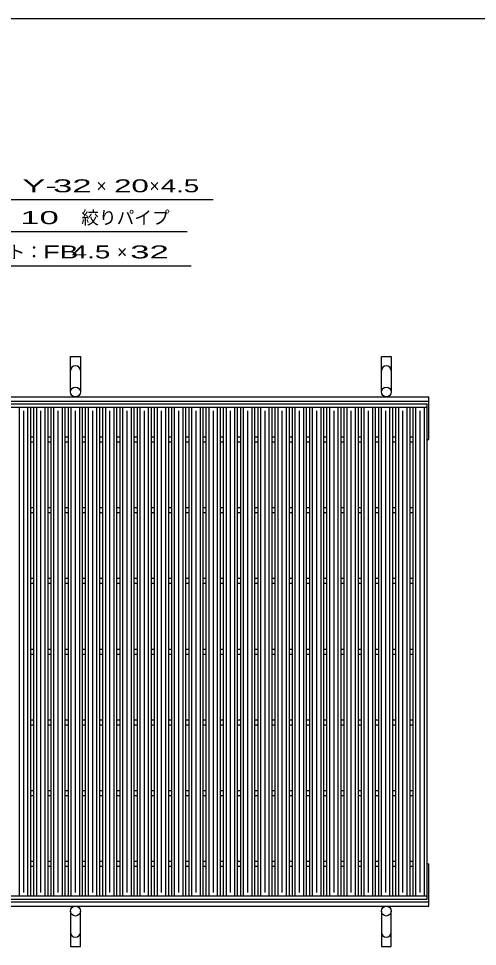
# Model space of a CAD drawing. Units: millimetres, scale not verified. Extents: x -1820 to 1731, y -1282 to 1054.
# Drawn here: x -1002 to -352, y -258 to 1054 of the extents above; entities that cross this region are included whole.
import ezdxf
from ezdxf.enums import TextEntityAlignment as Align

# ---------------------------------------------------------------- set-up
doc = ezdxf.new("R2010")
doc.units = ezdxf.units.MM
doc.header["$LTSCALE"] = 10
for name, color, linetype, lineweight in [('0_2', 150, 'Continuous', 25), ('16', 3, 'Continuous', 25), ('19', 6, 'Continuous', 25), ('22', 2, 'Continuous', 25)]:
    doc.layers.add(name, color=color, linetype=linetype, lineweight=lineweight)
doc.styles.add('ベクトル', font='')
doc.styles.get('ベクトル').set_extended_font_data('ベクトル')

msp = doc.modelspace()

# ---------------------------------------------------------------- linework, layer by layer
at = {"layer": '0_2'}
msp.add_line((-1729, 1053.5), (1731, 1053.5), dxfattribs=at)
at = {"layer": '16'}
for p, q in [((-1419, 508.5), (-423, 508.5)), ((-1419, 504), (-423, 504)), ((-1004.2, 504), (-984.2, 504)), ((-1000.2, -187), (-1000.2, 504)), ((-994.2, -182), (-994.2, 499)), ((-988.2, -187), (-988.2, 504)), ((-984.2, -187), (-984.2, 504)), ((-979.8, -187), (-979.8, 504)), ((-979.8, 504), (-959.8, 504)), ((-975.8, -187), (-975.8, 504)), ((-969.8, -182), (-969.8, 499)), ((-963.8, -187), (-963.8, 504)), ((-959.8, -187), (-959.8, 504)), ((-955.4, -187), (-955.4, 504)), ((-955.4, 504), (-935.4, 504)), ((-951.4, -187), (-951.4, 504)), ((-945.4, -182), (-945.4, 499)), ((-939.4, -187), (-939.4, 504)), ((-935.4, -187), (-935.4, 504)), ((-931, -187), (-931, 504)), ((-931, 504), (-911, 504)), ((-927, -187), (-927, 504)), ((-921, -182), (-921, 499)), ((-915, -187), (-915, 504)), ((-911, -187), (-911, 504)), ((-906.6, -187), (-906.6, 504)), ((-906.6, 504), (-886.6, 504)), ((-902.6, -187), (-902.6, 504)), ((-896.6, -182), (-896.6, 499)), ((-890.6, -187), (-890.6, 504)), ((-886.6, -187), (-886.6, 504)), ((-882.2, -187), (-882.2, 504)), ((-882.2, 504), (-862.2, 504)), ((-878.2, -187), (-878.2, 504)), ((-872.2, -182), (-872.2, 499)), ((-866.2, -187), (-866.2, 504)), ((-862.2, -187), (-862.2, 504)), ((-857.8, -187), (-857.8, 504)), ((-857.8, 504), (-837.8, 504)), ((-853.8, -187), (-853.8, 504)), ((-847.8, -182), (-847.8, 499)), ((-841.8, -187), (-841.8, 504)), ((-837.8, -187), (-837.8, 504)), ((-833.4, -187), (-833.4, 504)), ((-833.4, 504), (-813.4, 504)), ((-829.4, -187), (-829.4, 504)), ((-823.4, -182), (-823.4, 499)), ((-817.4, -187), (-817.4, 504)), ((-813.4, -187), (-813.4, 504)), ((-809, -187), (-809, 504)), ((-809, 504), (-789, 504)), ((-805, -187), (-805, 504)), ((-799, -182), (-799, 499)), ((-793, -187), (-793, 504)), ((-789, -187), (-789, 504)), ((-784.6, -187), (-784.6, 504)), ((-784.6, 504), (-764.6, 504)), ((-780.6, -187), (-780.6, 504)), ((-774.6, -182), (-774.6, 499)), ((-768.6, -187), (-768.6, 504)), ((-764.6, -187), (-764.6, 504)), ((-760.2, -187), (-760.2, 504)), ((-760.2, 504), (-740.2, 504)), ((-756.2, -187), (-756.2, 504)), ((-750.2, -182), (-750.2, 499)), ((-744.2, -187), (-744.2, 504)), ((-740.2, -187), (-740.2, 504)), ((-735.8, -187), (-735.8, 504)), ((-735.8, 504), (-715.8, 504)), ((-731.8, -187), (-731.8, 504)), ((-725.8, -182), (-725.8, 499)), ((-719.8, -187), (-719.8, 504)), ((-715.8, -187), (-715.8, 504)), ((-711.4, -187), (-711.4, 504)), ((-711.4, 504), (-691.4, 504)), ((-707.4, -187), (-707.4, 504)), ((-701.4, -182), (-701.4, 499)), ((-695.4, -187), (-695.4, 504)), ((-691.4, -187), (-691.4, 504)), ((-687, -187), (-687, 504)), ((-687, 504), (-667, 504)), ((-683, -187), (-683, 504)), ((-677, -182), (-677, 499)), ((-671, -187), (-671, 504)), ((-667, -187), (-667, 504)), ((-662.6, -187), (-662.6, 504)), ((-662.6, 504), (-642.6, 504)), ((-658.6, -187), (-658.6, 504)), ((-652.6, -182), (-652.6, 499)), ((-646.6, -187), (-646.6, 504)), ((-642.6, -187), (-642.6, 504)), ((-638.2, -187), (-638.2, 504)), ((-638.2, 504), (-618.2, 504)), ((-634.2, -187), (-634.2, 504)), ((-628.2, -182), (-628.2, 499)), ((-622.2, -187), (-622.2, 504)), ((-618.2, -187), (-618.2, 504)), ((-613.8, -187), (-613.8, 504)), ((-613.8, 504), (-593.8, 504)), ((-609.8, -187), (-609.8, 504)), ((-603.8, -182), (-603.8, 499)), ((-597.8, -187), (-597.8, 504)), ((-593.8, -187), (-593.8, 504)), ((-589.4, -187), (-589.4, 504)), ((-589.4, 504), (-569.4, 504)), ((-585.4, -187), (-585.4, 504)), ((-579.4, -182), (-579.4, 499)), ((-573.4, -187), (-573.4, 504)), ((-569.4, -187), (-569.4, 504)), ((-565, -187), (-565, 504)), ((-565, 504), (-545, 504)), ((-561, -187), (-561, 504)), ((-555, -182), (-555, 499)), ((-549, -187), (-549, 504)), ((-545, -187), (-545, 504)), ((-540.6, -187), (-540.6, 504)), ((-540.6, 504), (-520.6, 504)), ((-536.6, -187), (-536.6, 504)), ((-530.6, -182), (-530.6, 499)), ((-524.6, -187), (-524.6, 504)), ((-520.6, -187), (-520.6, 504)), ((-516.2, -187), (-516.2, 504)), ((-516.2, 504), (-496.2, 504)), ((-512.2, -187), (-512.2, 504)), ((-506.2, -182), (-506.2, 499)), ((-500.2, -187), (-500.2, 504)), ((-496.2, -187), (-496.2, 504)), ((-491.8, -187), (-491.8, 504)), ((-491.8, 504), (-471.8, 504)), ((-487.8, -187), (-487.8, 504)), ((-481.8, -182), (-481.8, 499)), ((-475.8, -187), (-475.8, 504)), ((-471.8, -187), (-471.8, 504)), ((-467.4, -187), (-467.4, 504)), ((-467.4, 504), (-447.4, 504)), ((-463.4, -187), (-463.4, 504)), ((-457.4, -182), (-457.4, 499)), ((-451.4, -187), (-451.4, 504)), ((-447.4, -187), (-447.4, 504)), ((-443, -187), (-443, 504)), ((-443, 504), (-423, 504)), ((-439, -187), (-439, 504)), ((-433, -182), (-433, 499)), ((-427, -187), (-427, 504)), ((-423, 504), (-423, 508.5)), ((-423, -187), (-423, 504)), ((-984.2, 462), (-979.8, 462)), ((-959.8, 462), (-955.4, 462)), ((-935.4, 462), (-931, 462)), ((-911, 462), (-906.6, 462)), ((-886.6, 462), (-882.2, 462)), ((-862.2, 462), (-857.8, 462)), ((-837.8, 462), (-833.4, 462)), ((-813.4, 462), (-809, 462)), ((-789, 462), (-784.6, 462)), ((-764.6, 462), (-760.2, 462)), ((-740.2, 462), (-735.8, 462)), ((-715.8, 462), (-711.4, 462)), ((-691.4, 462), (-687, 462)), ((-667, 462), (-662.6, 462)), ((-642.6, 462), (-638.2, 462)), ((-618.2, 462), (-613.8, 462)), ((-593.8, 462), (-589.4, 462)), ((-569.4, 462), (-565, 462)), ((-545, 462), (-540.6, 462)), ((-520.6, 462), (-516.2, 462)), ((-496.2, 462), (-491.8, 462)), ((-471.8, 462), (-467.4, 462)), ((-447.4, 462), (-443, 462)), ((-984.2, 455), (-979.8, 455)), ((-959.8, 455), (-955.4, 455)), ((-935.4, 455), (-931, 455)), ((-911, 455), (-906.6, 455)), ((-886.6, 455), (-882.2, 455)), ((-862.2, 455), (-857.8, 455)), ((-837.8, 455), (-833.4, 455)), ((-813.4, 455), (-809, 455)), ((-789, 455), (-784.6, 455)), ((-764.6, 455), (-760.2, 455)), ((-740.2, 455), (-735.8, 455)), ((-715.8, 455), (-711.4, 455)), ((-691.4, 455), (-687, 455)), ((-667, 455), (-662.6, 455)), ((-642.6, 455), (-638.2, 455)), ((-618.2, 455), (-613.8, 455)), ((-593.8, 455), (-589.4, 455)), ((-569.4, 455), (-565, 455)), ((-545, 455), (-540.6, 455)), ((-520.6, 455), (-516.2, 455)), ((-496.2, 455), (-491.8, 455)), ((-471.8, 455), (-467.4, 455)), ((-447.4, 455), (-443, 455)), ((-984.2, 362), (-979.8, 362)), ((-984.2, 355), (-979.8, 355)), ((-959.8, 362), (-955.4, 362)), ((-959.8, 355), (-955.4, 355)), ((-935.4, 362), (-931, 362)), ((-935.4, 355), (-931, 355)), ((-911, 362), (-906.6, 362)), ((-911, 355), (-906.6, 355)), ((-886.6, 362), (-882.2, 362)), ((-886.6, 355), (-882.2, 355)), ((-862.2, 362), (-857.8, 362)), ((-862.2, 355), (-857.8, 355)), ((-837.8, 362), (-833.4, 362)), ((-837.8, 355), (-833.4, 355)), ((-813.4, 362), (-809, 362)), ((-813.4, 355), (-809, 355)), ((-789, 362), (-784.6, 362)), ((-789, 355), (-784.6, 355)), ((-764.6, 362), (-760.2, 362)), ((-764.6, 355), (-760.2, 355)), ((-740.2, 362), (-735.8, 362)), ((-740.2, 355), (-735.8, 355)), ((-715.8, 362), (-711.4, 362)), ((-715.8, 355), (-711.4, 355)), ((-691.4, 362), (-687, 362)), ((-691.4, 355), (-687, 355)), ((-667, 362), (-662.6, 362)), ((-667, 355), (-662.6, 355)), ((-642.6, 362), (-638.2, 362)), ((-642.6, 355), (-638.2, 355)), ((-618.2, 362), (-613.8, 362)), ((-618.2, 355), (-613.8, 355)), ((-593.8, 362), (-589.4, 362)), ((-593.8, 355), (-589.4, 355)), ((-569.4, 362), (-565, 362)), ((-569.4, 355), (-565, 355)), ((-545, 362), (-540.6, 362)), ((-545, 355), (-540.6, 355)), ((-520.6, 362), (-516.2, 362)), ((-520.6, 355), (-516.2, 355)), ((-496.2, 362), (-491.8, 362)), ((-496.2, 355), (-491.8, 355)), ((-471.8, 362), (-467.4, 362)), ((-471.8, 355), (-467.4, 355)), ((-447.4, 362), (-443, 362)), ((-447.4, 355), (-443, 355)), ((-984.2, 262), (-979.8, 262)), ((-984.2, 255), (-979.8, 255)), ((-959.8, 262), (-955.4, 262)), ((-959.8, 255), (-955.4, 255)), ((-935.4, 262), (-931, 262)), ((-935.4, 255), (-931, 255)), ((-911, 262), (-906.6, 262)), ((-911, 255), (-906.6, 255)), ((-886.6, 262), (-882.2, 262)), ((-886.6, 255), (-882.2, 255)), ((-862.2, 262), (-857.8, 262)), ((-862.2, 255), (-857.8, 255)), ((-837.8, 262), (-833.4, 262)), ((-837.8, 255), (-833.4, 255)), ((-813.4, 262), (-809, 262)), ((-813.4, 255), (-809, 255)), ((-789, 262), (-784.6, 262)), ((-789, 255), (-784.6, 255)), ((-764.6, 262), (-760.2, 262)), ((-764.6, 255), (-760.2, 255)), ((-740.2, 262), (-735.8, 262)), ((-740.2, 255), (-735.8, 255)), ((-715.8, 262), (-711.4, 262)), ((-715.8, 255), (-711.4, 255)), ((-691.4, 262), (-687, 262)), ((-691.4, 255), (-687, 255)), ((-667, 262), (-662.6, 262)), ((-667, 255), (-662.6, 255)), ((-642.6, 262), (-638.2, 262)), ((-642.6, 255), (-638.2, 255)), ((-618.2, 262), (-613.8, 262)), ((-618.2, 255), (-613.8, 255)), ((-593.8, 262), (-589.4, 262)), ((-593.8, 255), (-589.4, 255)), ((-569.4, 262), (-565, 262)), ((-569.4, 255), (-565, 255)), ((-545, 262), (-540.6, 262)), ((-545, 255), (-540.6, 255)), ((-520.6, 262), (-516.2, 262)), ((-520.6, 255), (-516.2, 255)), ((-496.2, 262), (-491.8, 262)), ((-496.2, 255), (-491.8, 255)), ((-471.8, 262), (-467.4, 262)), ((-471.8, 255), (-467.4, 255)), ((-447.4, 262), (-443, 262)), ((-447.4, 255), (-443, 255)), ((-984.2, 162), (-979.8, 162)), ((-959.8, 162), (-955.4, 162)), ((-935.4, 162), (-931, 162)), ((-911, 162), (-906.6, 162)), ((-886.6, 162), (-882.2, 162)), ((-862.2, 162), (-857.8, 162)), ((-837.8, 162), (-833.4, 162)), ((-813.4, 162), (-809, 162)), ((-789, 162), (-784.6, 162)), ((-764.6, 162), (-760.2, 162)), ((-740.2, 162), (-735.8, 162)), ((-715.8, 162), (-711.4, 162)), ((-691.4, 162), (-687, 162)), ((-667, 162), (-662.6, 162)), ((-642.6, 162), (-638.2, 162)), ((-618.2, 162), (-613.8, 162)), ((-593.8, 162), (-589.4, 162)), ((-569.4, 162), (-565, 162)), ((-545, 162), (-540.6, 162)), ((-520.6, 162), (-516.2, 162)), ((-496.2, 162), (-491.8, 162)), ((-471.8, 162), (-467.4, 162)), ((-447.4, 162), (-443, 162)), ((-984.2, 155), (-979.8, 155)), ((-959.8, 155), (-955.4, 155)), ((-935.4, 155), (-931, 155)), ((-911, 155), (-906.6, 155)), ((-886.6, 155), (-882.2, 155)), ((-862.2, 155), (-857.8, 155)), ((-837.8, 155), (-833.4, 155)), ((-813.4, 155), (-809, 155)), ((-789, 155), (-784.6, 155)), ((-764.6, 155), (-760.2, 155)), ((-740.2, 155), (-735.8, 155)), ((-715.8, 155), (-711.4, 155)), ((-691.4, 155), (-687, 155)), ((-667, 155), (-662.6, 155)), ((-642.6, 155), (-638.2, 155)), ((-618.2, 155), (-613.8, 155)), ((-593.8, 155), (-589.4, 155)), ((-569.4, 155), (-565, 155)), ((-545, 155), (-540.6, 155)), ((-520.6, 155), (-516.2, 155)), ((-496.2, 155), (-491.8, 155)), ((-471.8, 155), (-467.4, 155)), ((-447.4, 155), (-443, 155)), ((-984.2, 62), (-979.8, 62)), ((-984.2, 55), (-979.8, 55)), ((-959.8, 62), (-955.4, 62)), ((-959.8, 55), (-955.4, 55)), ((-935.4, 62), (-931, 62)), ((-935.4, 55), (-931, 55)), ((-911, 62), (-906.6, 62)), ((-911, 55), (-906.6, 55)), ((-886.6, 62), (-882.2, 62)), ((-886.6, 55), (-882.2, 55)), ((-862.2, 62), (-857.8, 62)), ((-862.2, 55), (-857.8, 55)), ((-837.8, 62), (-833.4, 62)), ((-837.8, 55), (-833.4, 55)), ((-813.4, 62), (-809, 62)), ((-813.4, 55), (-809, 55)), ((-789, 62), (-784.6, 62)), ((-789, 55), (-784.6, 55)), ((-764.6, 62), (-760.2, 62)), ((-764.6, 55), (-760.2, 55)), ((-740.2, 62), (-735.8, 62)), ((-740.2, 55), (-735.8, 55)), ((-715.8, 62), (-711.4, 62)), ((-715.8, 55), (-711.4, 55)), ((-691.4, 62), (-687, 62)), ((-691.4, 55), (-687, 55)), ((-667, 62), (-662.6, 62)), ((-667, 55), (-662.6, 55)), ((-642.6, 62), (-638.2, 62)), ((-642.6, 55), (-638.2, 55)), ((-618.2, 62), (-613.8, 62)), ((-618.2, 55), (-613.8, 55)), ((-593.8, 62), (-589.4, 62)), ((-593.8, 55), (-589.4, 55)), ((-569.4, 62), (-565, 62)), ((-569.4, 55), (-565, 55)), ((-545, 62), (-540.6, 62)), ((-545, 55), (-540.6, 55)), ((-520.6, 62), (-516.2, 62)), ((-520.6, 55), (-516.2, 55)), ((-496.2, 62), (-491.8, 62)), ((-496.2, 55), (-491.8, 55)), ((-471.8, 62), (-467.4, 62)), ((-471.8, 55), (-467.4, 55)), ((-447.4, 62), (-443, 62)), ((-447.4, 55), (-443, 55)), ((-984.2, -38), (-979.8, -38)), ((-959.8, -38), (-955.4, -38)), ((-935.4, -38), (-931, -38)), ((-911, -38), (-906.6, -38)), ((-886.6, -38), (-882.2, -38)), ((-862.2, -38), (-857.8, -38)), ((-837.8, -38), (-833.4, -38)), ((-813.4, -38), (-809, -38)), ((-789, -38), (-784.6, -38)), ((-764.6, -38), (-760.2, -38)), ((-740.2, -38), (-735.8, -38)), ((-715.8, -38), (-711.4, -38)), ((-691.4, -38), (-687, -38)), ((-667, -38), (-662.6, -38)), ((-642.6, -38), (-638.2, -38)), ((-618.2, -38), (-613.8, -38)), ((-593.8, -38), (-589.4, -38)), ((-569.4, -38), (-565, -38)), ((-545, -38), (-540.6, -38)), ((-520.6, -38), (-516.2, -38)), ((-496.2, -38), (-491.8, -38)), ((-471.8, -38), (-467.4, -38)), ((-447.4, -38), (-443, -38)), ((-984.2, -45), (-979.8, -45)), ((-959.8, -45), (-955.4, -45)), ((-935.4, -45), (-931, -45)), ((-911, -45), (-906.6, -45)), ((-886.6, -45), (-882.2, -45)), ((-862.2, -45), (-857.8, -45)), ((-837.8, -45), (-833.4, -45)), ((-813.4, -45), (-809, -45)), ((-789, -45), (-784.6, -45)), ((-764.6, -45), (-760.2, -45)), ((-740.2, -45), (-735.8, -45)), ((-715.8, -45), (-711.4, -45)), ((-691.4, -45), (-687, -45)), ((-667, -45), (-662.6, -45)), ((-642.6, -45), (-638.2, -45)), ((-618.2, -45), (-613.8, -45)), ((-593.8, -45), (-589.4, -45)), ((-569.4, -45), (-565, -45)), ((-545, -45), (-540.6, -45)), ((-520.6, -45), (-516.2, -45)), ((-496.2, -45), (-491.8, -45)), ((-471.8, -45), (-467.4, -45)), ((-447.4, -45), (-443, -45)), ((-984.2, -138), (-979.8, -138)), ((-959.8, -138), (-955.4, -138)), ((-935.4, -138), (-931, -138)), ((-911, -138), (-906.6, -138)), ((-886.6, -138), (-882.2, -138)), ((-862.2, -138), (-857.8, -138)), ((-837.8, -138), (-833.4, -138)), ((-813.4, -138), (-809, -138)), ((-789, -138), (-784.6, -138)), ((-764.6, -138), (-760.2, -138)), ((-740.2, -138), (-735.8, -138)), ((-715.8, -138), (-711.4, -138)), ((-691.4, -138), (-687, -138)), ((-667, -138), (-662.6, -138)), ((-642.6, -138), (-638.2, -138)), ((-618.2, -138), (-613.8, -138)), ((-593.8, -138), (-589.4, -138)), ((-569.4, -138), (-565, -138)), ((-545, -138), (-540.6, -138)), ((-520.6, -138), (-516.2, -138)), ((-496.2, -138), (-491.8, -138)), ((-471.8, -138), (-467.4, -138)), ((-447.4, -138), (-443, -138)), ((-984.2, -145), (-979.8, -145)), ((-959.8, -145), (-955.4, -145)), ((-935.4, -145), (-931, -145)), ((-911, -145), (-906.6, -145)), ((-886.6, -145), (-882.2, -145)), ((-862.2, -145), (-857.8, -145)), ((-837.8, -145), (-833.4, -145)), ((-813.4, -145), (-809, -145)), ((-789, -145), (-784.6, -145)), ((-764.6, -145), (-760.2, -145)), ((-740.2, -145), (-735.8, -145)), ((-715.8, -145), (-711.4, -145)), ((-691.4, -145), (-687, -145)), ((-667, -145), (-662.6, -145)), ((-642.6, -145), (-638.2, -145)), ((-618.2, -145), (-613.8, -145)), ((-593.8, -145), (-589.4, -145)), ((-569.4, -145), (-565, -145)), ((-545, -145), (-540.6, -145)), ((-520.6, -145), (-516.2, -145)), ((-496.2, -145), (-491.8, -145)), ((-471.8, -145), (-467.4, -145)), ((-447.4, -145), (-443, -145)), ((-1419, -187), (-423, -187)), ((-1419, -191.5), (-423, -191.5)), ((-1004.2, -187), (-984.2, -187)), ((-979.8, -187), (-959.8, -187)), ((-955.4, -187), (-935.4, -187)), ((-931, -187), (-911, -187)), ((-906.6, -187), (-886.6, -187)), ((-882.2, -187), (-862.2, -187)), ((-857.8, -187), (-837.8, -187)), ((-833.4, -187), (-813.4, -187)), ((-809, -187), (-789, -187)), ((-784.6, -187), (-764.6, -187)), ((-760.2, -187), (-740.2, -187)), ((-735.8, -187), (-715.8, -187)), ((-711.4, -187), (-691.4, -187)), ((-687, -187), (-667, -187)), ((-662.6, -187), (-642.6, -187)), ((-638.2, -187), (-618.2, -187)), ((-613.8, -187), (-593.8, -187)), ((-589.4, -187), (-569.4, -187)), ((-565, -187), (-545, -187)), ((-540.6, -187), (-520.6, -187)), ((-516.2, -187), (-496.2, -187)), ((-491.8, -187), (-471.8, -187)), ((-467.4, -187), (-447.4, -187)), ((-443, -187), (-423, -187)), ((-423, -191.5), (-423, -187))]:
    msp.add_line(p, q, dxfattribs=at)
at = {"layer": '19'}
for p, q in [((-928, 525.5), (-928, 575.5)), ((-928, 575.5), (-914, 575.5)), ((-914, 575.5), (-914, 525.5)), ((-488, 525.5), (-488, 575.5)), ((-488, 575.5), (-474, 575.5)), ((-474, 575.5), (-474, 525.5)), ((-1421, 518.5), (-421, 518.5)), ((-1421, 512.5), (-421, 512.5)), ((-421, 458.5), (-421, 518.5)), ((-423, 458.5), (-421, 458.5)), ((-423, -141.5), (-421, -141.5)), ((-421, -201.5), (-421, -141.5)), ((-1421, -195.5), (-421, -195.5)), ((-1421, -201.5), (-421, -201.5)), ((-928, -208.5), (-928, -258.5)), ((-914, -258.5), (-914, -208.5)), ((-488, -208.5), (-488, -258.5)), ((-474, -258.5), (-474, -208.5)), ((-928, -258.5), (-914, -258.5)), ((-488, -258.5), (-474, -258.5))]:
    msp.add_line(p, q, dxfattribs=at)
for centre in [(-921, 525.5), (-481, 525.5), (-921, -208.5), (-481, -208.5)]:
    msp.add_circle(centre, 7, dxfattribs=at)
for centre, start, end in [((-921, 555.5), 0, 180), ((-481, 555.5), 0, 180), ((-921, -238.5), 180, 0), ((-481, -238.5), 180, 0)]:
    msp.add_arc(centre, 7, start, end, dxfattribs=at)
at = {"layer": '22', "color": 4}
for p, q in [((-1206.25, 797.5), (-726.25, 797.5)), ((-1202.75, 752.5), (-762.75, 752.5)), ((-1177.05, 704), (-757.05, 704))]:
    msp.add_line(p, q, dxfattribs=at)

# ---------------------------------------------------------------- texts
at = {"layer": '22', "style": 'ベクトル'}
for s, width, p in [('Y-', 2, (-996.25, 817)), (' 32 ', 2, (-966.25, 817)), ('20', 1.8, (-866.25, 817)), (' 4.5 ', 1.6, (-811.25, 817)), (' 10 ', 2, (-1012.75, 772)), ('FB', 1.6, (-967.05, 723.5)), (' 4.5 ', 1.6, (-937.05, 723.5)), (' 32 ', 2, (-857.05, 723.5))]:
    msp.add_text(s, height=18.33, dxfattribs=dict(at, width=width)).set_placement(p, align=Align.MIDDLE_LEFT)
for s, p in [('×', (-891.25, 817)), ('×', (-816.25, 817)), ('絞りパイプ', (-912.75, 772)), ('エンドプレート：', (-1167.05, 723.5)), ('×', (-862.05, 723.5))]:
    msp.add_text(s, height=18.33, dxfattribs=at).set_placement(p, align=Align.MIDDLE_LEFT)

doc.saveas('drawing.dxf')
